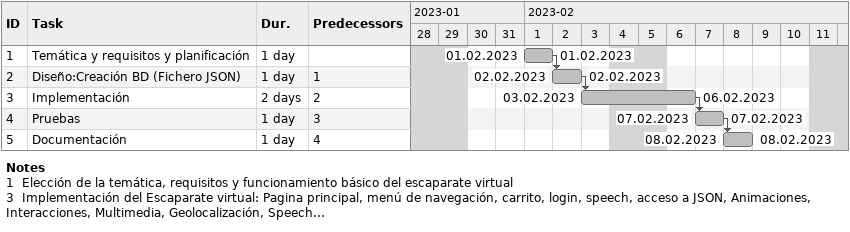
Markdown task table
| ID | Task | Duration | Start | Finish | Predecessors |
|---|---|---|---|---|---|
| 1 | Temática y requisitos y planificación | 1d | 2023-02-01 | 2023-02-01 |  |
| 2 | Diseño:Creación BD (Fichero JSON) | 1d | 2023-02-02 | 2023-02-02 | 1 |
| 3 | Implementación | 2d | 2023-02-03 | 2023-02-06 | 2 |
| 4 | Pruebas | 1d | 2023-02-07 | 2023-02-07 | 3 |
| 5 | Documentación | 1d | 2023-02-08 | 2023-02-08 | 4 |

Notes
- 1: Elección de la temática, requisitos y funcionamiento básico del escaparate virtual
- 3: Implementación del Escaparate virtual: Pagina principal, menú de navegación, carrito, login, speech, acceso a JSON, Animaciones, Interacciones, Multimedia, Geolocalización, Speech...
